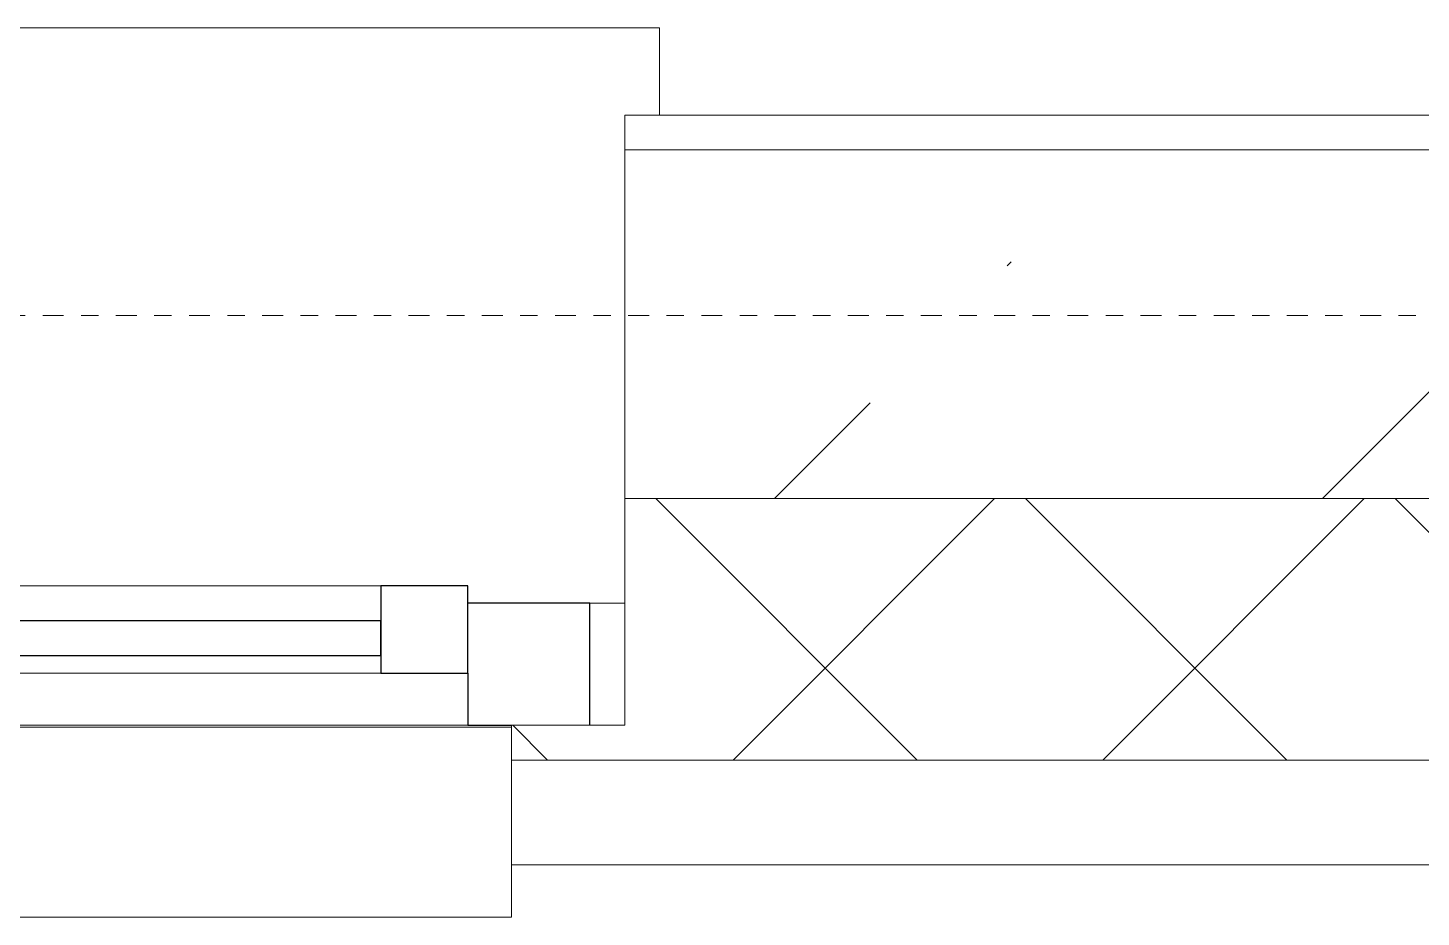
# Model space of a CAD drawing. Header units: millimetres. Extents: x -174154 to -170572, y -111302 to -109817.
# Drawn here: x -173349.88 to -173341.88, y -110625.09 to -110619.99 of the extents above; entities that cross this region are included whole.
import ezdxf

# ---------------------------------------------------------------- set-up
doc = ezdxf.new("R2010")
doc.units = ezdxf.units.MM
doc.linetypes.add('ACAD_ISO02W100', pattern=[15, 12, -3])
doc.linetypes.add('ADSK_Линия сетки', pattern=[21, 12, -3, 3, -3])
for name, color, linetype, lineweight in [('!Подложка', 252, 'ACAD_ISO02W100', 25), ('Каркас_Импост', 7, 'Continuous', 18), ('Окна', 7, 'Continuous', 18), ('Оси', 7, 'Continuous', 9), ('Остекление', 7, 'Continuous', 30), ('Отлив', 7, 'Continuous', 18), ('Подоконник_Верхний брус', 7, 'Continuous', 18), ('Стены разрез', 7, 'Continuous', 40), ('Стены штриховка', 7, 'Continuous', 18)]:
    doc.layers.add(name, color=color, linetype=linetype, lineweight=lineweight)

# ---------------------------------------------------------------- blocks, each defined once
blk = doc.blocks.new('B2B_Окно_1створка - 1320х1460h-729011-В_АР_ПЭ_02 Этаж')
at = {"layer": 'Каркас_Импост', "lineweight": 30}
for p, q in [((-660.0000000000082, 135.0000000000019), (-660.0000000000083, 65.00000000000188)), ((-590.0000000000081, 135.0000000000017), (-615.0000000000126, 135.0000000000018)), ((-590.0000000000082, 105.0000000000029), (-590.0000000000081, 135.0000000000017)), ((589.999999999992, 134.9999999999978), (589.9999999999919, 104.999999999999)), ((614.9999999999613, 134.9999999999977), (589.999999999992, 134.9999999999978)), ((659.9999999999919, 64.99999999999763), (659.9999999999923, 134.9999999999974)), ((-540.0000000000061, 104.9999999999996), (-590.0000000000061, 104.9999999999996)), ((-590.0000000000061, 104.9999999999996), (-590.0000000000061, 54.99999999999958)), ((-540.0000000000061, 54.99999999999958), (-540.0000000000061, 104.9999999999996)), ((539.9999999999905, 104.9999999999996), (539.9999999999905, 54.99999999999958)), ((589.9999999999905, 104.9999999999996), (539.9999999999905, 104.9999999999996)), ((589.9999999999905, 54.99999999999958), (589.9999999999905, 104.9999999999996)), ((-660.0000000000083, 65.00000000000188), (-590.0000000000083, 65.00000000000166)), ((589.9999999999917, 64.99999999999783), (659.9999999999919, 64.99999999999763)), ((-590.0000000000061, 54.99999999999958), (-540.0000000000061, 54.99999999999958)), ((539.9999999999905, 54.99999999999958), (589.9999999999905, 54.99999999999958))]:
    blk.add_line(p, q, dxfattribs=at)
at = {"layer": 'Каркас_Импост'}
for p, q in [((589.9999999999923, 134.9999999999978), (-590.0000000000082, 135.0000000000017)), ((539.9999999999905, 104.9999999999996), (-540.0000000000061, 104.9999999999996)), ((-540.0000000000061, 54.99999999999958), (539.9999999999905, 54.99999999999958))]:
    blk.add_line(p, q, dxfattribs=at)
at = {"layer": 'Остекление'}
for p, q in [((539.9999999999918, 94.99999999999783), (-540.0000000000081, 95.00000000000131)), ((-540.0000000000081, 95.00000000000131), (-540.0000000000082, 75.00000000000134)), ((539.9999999999917, 74.99999999999785), (539.9999999999918, 94.99999999999783)), ((-540.0000000000082, 75.00000000000134), (539.9999999999917, 74.99999999999785))]:
    blk.add_line(p, q, dxfattribs=at)
blk = doc.blocks.new('В2В_Подоконник_ПВХ - ПВХ-717279-В_АР_ПЭ_02 Этаж')
at = {"layer": 'Подоконник_Верхний брус'}
for p, q in [((-680.0000000000001, 0), (-659.9999999999968, 0)), ((659.9999999999968, 0), (680.0000000000001, 0)), ((-700.0000000000006, -279.9999999999951), (-700.0000000000007, -329.9999999999969)), ((699.9999999999997, -329.9999999999991), (699.9999999999998, -279.9999999999973)), ((-700.0000000000007, -329.9999999999969), (699.9999999999997, -329.9999999999991))]:
    blk.add_line(p, q, dxfattribs=at)
blk = doc.blocks.new('B2B_Отлив - Отлив_металлический-717280-В_АР_ПЭ_02 Этаж')
at = {"layer": 'Отлив'}
for p, q in [((-614.9999999999999, 79.99999999999714), (-614.9999999999999, 110.0000000000041)), ((614.9999999999999, 110.0000000000041), (-614.9999999999999, 110.0000000000041)), ((614.9999999999999, 110.0000000000041), (614.9999999999999, 79.99999999999946)), ((-614.9999999999999, 0.9999999999999765), (614.9999999999999, 0.9999999999999765))]:
    blk.add_line(p, q, dxfattribs=at)
blk = doc.blocks.new('A$C02fe7d8c')
at = {"layer": 'Стены разрез', "lineweight": 20, "true_color": 0x636466}
h = blk.add_hatch(dxfattribs=at)
h.set_pattern_fill('FP_2', color=251, style=0, pattern_type=2)
h.set_pattern_definition([(45, (30280.00000000015, 12304.99999999978), (-314.3089642374204, 314.3089642374204), []), (45, (30594.30900000015, 12304.99999999978), (-314.3089642374204, 314.3089642374204), [555.625, -111.125, 3.353, -107.772])])
h.paths.add_polyline_path([(14392.26481203881, 209.9999999999436), (15029.99999999991, 209.9999999999436), (15029.99999999991, 409.9999999999418), (10920.01034354042, 409.9999999999582), (10920.01034354042, 209.9999999999618), (13641.12819182615, 209.9999999999527)])
h.paths.add_polyline_path([(9560.010343540427, 209.9999999999618), (9560.010343540427, 409.9999999999582), (6599.999999999985, 409.9999999999764), (6599.999999999989, 209.9999999999782), (9134.308470550255, 209.9999999999618)])
h.paths.add_polyline_path([(5239.999999999989, 209.9999999999782), (5239.999999999985, 409.9999999999764), (2320.010343540409, 409.9999999999927), (2320.010343540413, 209.9999999999964), (4627.488749274355, 209.9999999999782)])
h.paths.add_polyline_path([(960.0103435404089, 209.9999999999964), (960.0103435404089, 409.9999999999927), (209.9999999999673, 409.9999999999927), (209.9999999999673, 209.9999999999964), (871.805648211106, 209.9999999999964)])
h = blk.add_hatch(dxfattribs=at)
h.set_pattern_fill('FP_1', color=251, style=0, pattern_type=2)
h.set_pattern_definition([(45, (30280.00000000015, 12304.99999999978), (-106.0660171779821, 106.0660171779821), []), (135, (30280.00000000015, 12304.99999999978), (-106.0660171779821, -106.0660171779821), [])])
h.paths.add_polyline_path([(15029.99999999991, 59.99999999994361), (15029.99999999991, 209.9999999999436), (10920.01034354042, 209.9999999999618), (10920.01034354043, 79.99999999996544), (10855.01034354042, 79.99999999996544), (10855.01034354042, 59.99999999995998), (12138.85495140086, 59.99999999995089)])
h.paths.add_polyline_path([(9625.010343540456, 59.99999999995998), (9625.010343540449, 79.99999999996544), (9560.010343540427, 79.99999999996544), (9560.010343540427, 209.9999999999618), (6599.999999999989, 209.9999999999782), (6599.999999999989, 79.99999999997272), (6534.999999999985, 79.99999999997272), (6534.999999999982, 59.99999999997817), (9134.308470550255, 59.99999999995998)])
h.paths.add_polyline_path([(5305.000000000015, 59.99999999997817), (5305.000000000015, 79.99999999997272), (5239.999999999989, 79.99999999997272), (5239.999999999989, 209.9999999999782), (2320.010343540413, 209.9999999999964), (2320.010343540413, 79.99999999998181), (2255.010343540409, 79.99999999998181), (2255.010343540405, 59.99999999999454), (3125.215508849058, 59.99999999998727)])
h.paths.add_polyline_path([(120.6690279984578, 59.99999999999454), (1025.010343540434, 59.99999999999454), (1025.010343540434, 79.9999999999909), (960.0103435404089, 79.9999999999909), (960.0103435404089, 209.9999999999964), (59.9999999999709, 209.9999999999964), (59.9999999999709, 59.99999999999454)])
h.paths.add_polyline_path([(13094.99999999999, 109.9999999989795), (13044.99999999998, 109.9999999989795), (13044.99999999998, 159.9999999989759), (13094.99999999999, 159.9999999989759), (13094.99999999999, 139.9999999989814), (14174.99999999999, 139.9999999989814), (14174.99999999999, 159.9999999989759), (14224.99999999997, 159.9999999989759), (14224.99999999997, 109.9999999989795), (14174.99999999999, 109.9999999989795), (14174.99999999999, 119.9999999989759), (13094.99999999999, 119.9999999989759)])
at = {"layer": 'Оси', "linetype": 'ADSK_Линия сетки'}
blk.add_line((32779.99999999999, 314.9999999997399), (-1856.358330931387, 314.9999999998527), dxfattribs=at)
at = {"layer": 'Стены разрез', "color": 251, "lineweight": 20, "true_color": 0x636466}
for p, q in [((7730.000127035015, 429.9999999999764), (6600.000000000011, 429.99999999998)), ((6600.000000000011, 429.99999999998), (6600.000000000015, 79.99999999998181)), ((6600.000000000015, 79.99999999998181), (6535.000000000011, 79.99999999998181)), ((6535.000000000011, 79.99999999998181), (6535.000000000007, -2.000888343900442e-11)), ((6535.000000000007, -2.000888343900442e-11), (9625.010343540478, -3.092281986027956e-11))]:
    blk.add_line(p, q, dxfattribs=at)
at = {"layer": 'Стены штриховка', "color": 251, "lineweight": 20, "true_color": 0x636466}
for p, q in [((6600.000000000011, 409.99999999998), (9560.010343540449, 409.9999999999691)), ((6600.000000000015, 209.9999999999782), (9560.010343540449, 209.9999999999691)), ((6535.000000000007, 59.99999999997999), (9625.010343540478, 59.99999999996908))]:
    blk.add_line(p, q, dxfattribs=at)
at = {"layer": 'Окна', "color": 251, "lineweight": 20, "true_color": 0x636466, "rotation": 180}
for name, p in [('В2В_Подоконник_ПВХ - ПВХ-717279-В_АР_ПЭ_02 Этаж', (5920.000000000015, 149.9999999999836)), ('B2B_Окно_1створка - 1320х1460h-729011-В_АР_ПЭ_02 Этаж', (5920.000000000004, 214.9999999999836)), ('B2B_Отлив - Отлив_металлический-717280-В_АР_ПЭ_02 Этаж', (5920.000000000011, 79.99999999998181))]:
    blk.add_blockref(name, p, dxfattribs=at)

msp = doc.modelspace()

# ---------------------------------------------------------------- block references
at = {"layer": '!Подложка', "ltscale": 20, "xscale": 0.01, "yscale": 0.01, "zscale": 0.01}
msp.add_blockref('A$C02fe7d8c', (-173412.4511532319, -110624.7877293258), dxfattribs=at)

doc.saveas('drawing.dxf')
